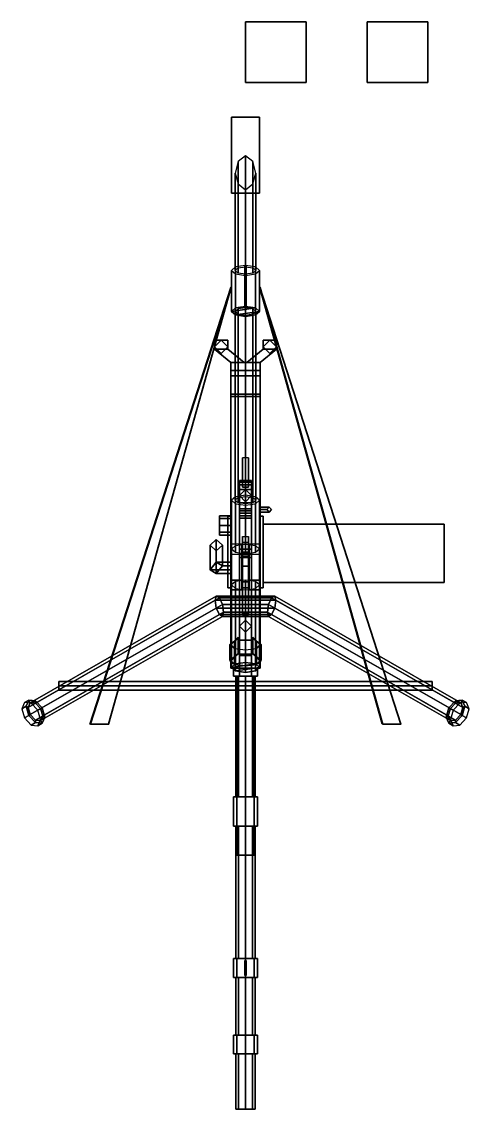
# Model space of a CAD drawing. Header units: millimetres. Extents: x -3.7 to 3.7, y -8.9 to 9.
import ezdxf

# ---------------------------------------------------------------- set-up
doc = ezdxf.new("R2010")
doc.units = ezdxf.units.MM
doc.layers.add('ammo', color=1, linetype='Continuous')
doc.layers.add('tripod', color=3, linetype='Continuous')

msp = doc.modelspace()

# ---------------------------------------------------------------- linework, layer by layer
for points in [[(1, 9.02, 1), (1, 9.02), (0, 9.02), (0, 9.02, 1)], [(1, 9.02), (1, 8.02), (0, 8.02), (0, 9.02)], [(0, 9.02), (0, 8.02), (0, 8.02, 1), (0, 9.02, 1)], [(0, 9.02, 1), (0, 8.02, 1), (1, 8.02, 1), (1, 9.02, 1)], [(1, 8.02, 1), (1, 8.02), (1, 9.02), (1, 9.02, 1)], [(3, 9.02), (3, 8.02), (2, 8.02), (2, 9.02)], [(2, 9.02), (2, 8.02), (3, 8.02), (3, 9.02)], [(0, 8.02, 1), (0, 8.02), (1, 8.02), (1, 8.02, 1)], [(-0.51, 3.78, 5.07), (-0.51, 3.63, 5.07), (-0.51, 3.63, 5.14), (-0.51, 3.78, 5.14)], [(-0.29, 3.78, 5.07), (-0.29, 3.63, 5.07), (-0.51, 3.63, 5.07), (-0.51, 3.78, 5.07)], [(-0.51, 3.78, 5.14), (-0.51, 3.63, 5.14), (-0.29, 3.63, 5.14), (-0.29, 3.78, 5.14)], [(-0.29, 3.78, 5.14), (-0.29, 3.78, 5.07), (-0.51, 3.78, 5.07), (-0.51, 3.78, 5.14)], [(-0.51, 3.78, 4.17), (-0.51, 3.63, 4.17), (-0.29, 3.63, 4.17), (-0.29, 3.78, 4.17)], [(-0.29, 3.78, 4.17), (-0.29, 3.78, 4.1), (-0.51, 3.78, 4.1), (-0.51, 3.78, 4.17)], [(-0.51, 3.78, 4.1), (-0.51, 3.63, 4.1), (-0.51, 3.63, 4.17), (-0.51, 3.78, 4.17)], [(-0.29, 3.78, 4.1), (-0.29, 3.63, 4.1), (-0.51, 3.63, 4.1), (-0.51, 3.78, 4.1)], [(-0.4, 3.78, 4.17), (-0.51, 3.67, 4.17), (-0.51, 3.67, 5.07), (-0.4, 3.78, 5.07)], [(-0.29, 3.67, 4.17), (-0.4, 3.78, 4.17), (-0.4, 3.78, 5.07), (-0.29, 3.67, 5.07)], [(-0.29, 3.63, 5.14), (-0.29, 3.63, 5.07), (-0.29, 3.78, 5.07), (-0.29, 3.78, 5.14)], [(-0.29, 3.63, 4.17), (-0.29, 3.63, 4.1), (-0.29, 3.78, 4.1), (-0.29, 3.78, 4.17)], [(0.29, 3.67, 5.07), (0.4, 3.78, 5.07), (0.4, 3.78, 4.17), (0.29, 3.67, 4.17)], [(0.29, 3.63, 5.07), (0.29, 3.63, 5.14), (0.29, 3.78, 5.14), (0.29, 3.78, 5.07)], [(0.29, 3.78, 5.07), (0.29, 3.78, 5.14), (0.51, 3.78, 5.14), (0.51, 3.78, 5.07)], [(0.29, 3.78, 5.14), (0.29, 3.63, 5.14), (0.51, 3.63, 5.14), (0.51, 3.78, 5.14)], [(0.51, 3.78, 5.07), (0.51, 3.63, 5.07), (0.29, 3.63, 5.07), (0.29, 3.78, 5.07)], [(0.51, 3.78, 4.1), (0.51, 3.63, 4.1), (0.29, 3.63, 4.1), (0.29, 3.78, 4.1)], [(0.29, 3.78, 4.1), (0.29, 3.78, 4.17), (0.51, 3.78, 4.17), (0.51, 3.78, 4.1)], [(0.29, 3.63, 4.1), (0.29, 3.63, 4.17), (0.29, 3.78, 4.17), (0.29, 3.78, 4.1)], [(0.29, 3.78, 4.17), (0.29, 3.63, 4.17), (0.51, 3.63, 4.17), (0.51, 3.78, 4.17)], [(0.4, 3.78, 5.07), (0.51, 3.67, 5.07), (0.51, 3.67, 4.17), (0.4, 3.78, 4.17)], [(0.51, 3.78, 5.14), (0.51, 3.63, 5.14), (0.51, 3.63, 5.07), (0.51, 3.78, 5.07)], [(0.51, 3.78, 4.17), (0.51, 3.63, 4.17), (0.51, 3.63, 4.1), (0.51, 3.78, 4.1)], [(-0.51, 3.67, 4.17), (-0.4, 3.56, 4.17), (-0.4, 3.56, 5.07), (-0.51, 3.67, 5.07)], [(-0.51, 3.63, 5.07), (-0.24, 3.41, 5.07), (-0.24, 3.41, 5.14), (-0.51, 3.63, 5.14)], [(-0.29, 3.63, 5.07), (-0.02, 3.41, 5.07), (-0.24, 3.41, 5.07), (-0.51, 3.63, 5.07)], [(-0.51, 3.63, 5.14), (-0.24, 3.41, 5.14), (-0.02, 3.41, 5.14), (-0.29, 3.63, 5.14)], [(-0.51, 3.63, 4.17), (-0.24, 3.41, 4.17), (-0.02, 3.41, 4.17), (-0.29, 3.63, 4.17)], [(-0.51, 3.63, 4.1), (-0.24, 3.41, 4.1), (-0.24, 3.41, 4.17), (-0.51, 3.63, 4.17)], [(-0.29, 3.63, 4.1), (-0.02, 3.41, 4.1), (-0.24, 3.41, 4.1), (-0.51, 3.63, 4.1)], [(-0.4, 3.56, 4.17), (-0.29, 3.67, 4.17), (-0.29, 3.67, 5.07), (-0.4, 3.56, 5.07)], [(-0.02, 3.41, 5.14), (-0.02, 3.41, 5.07), (-0.29, 3.63, 5.07), (-0.29, 3.63, 5.14)], [(-0.02, 3.41, 4.17), (-0.02, 3.41, 4.1), (-0.29, 3.63, 4.1), (-0.29, 3.63, 4.17)], [(0.02, 3.41, 5.07), (0.02, 3.41, 5.14), (0.29, 3.63, 5.14), (0.29, 3.63, 5.07)], [(0.29, 3.63, 5.14), (0.02, 3.41, 5.14), (0.24, 3.41, 5.14), (0.51, 3.63, 5.14)], [(0.51, 3.63, 5.07), (0.24, 3.41, 5.07), (0.02, 3.41, 5.07), (0.29, 3.63, 5.07)], [(0.51, 3.63, 4.1), (0.24, 3.41, 4.1), (0.02, 3.41, 4.1), (0.29, 3.63, 4.1)], [(0.02, 3.41, 4.1), (0.02, 3.41, 4.17), (0.29, 3.63, 4.17), (0.29, 3.63, 4.1)], [(0.29, 3.63, 4.17), (0.02, 3.41, 4.17), (0.24, 3.41, 4.17), (0.51, 3.63, 4.17)], [(0.51, 3.63, 5.14), (0.24, 3.41, 5.14), (0.24, 3.41, 5.07), (0.51, 3.63, 5.07)], [(0.51, 3.63, 4.17), (0.24, 3.41, 4.17), (0.24, 3.41, 4.1), (0.51, 3.63, 4.1)], [(0.4, 3.56, 5.07), (0.29, 3.67, 5.07), (0.29, 3.67, 4.17), (0.4, 3.56, 4.17)], [(0.51, 3.67, 5.07), (0.4, 3.56, 5.07), (0.4, 3.56, 4.17), (0.51, 3.67, 4.17)], [(-0.24, 2.85, 4.2), (-0.24, 3.19, 5.09), (-0.24, 3.28, 5.14), (-0.24, 3.41, 5.14)], [(-0.24, 3.41, 5.14), (-0.24, 3.28, 5.14), (0.24, 3.28, 5.14), (0.24, 3.41, 5.14)], [(-0.24, 2.85, 4.2), (-0.24, 3.41, 5.14), (-0.24, 3.41, 4.1), (-0.24, 2.89, 4.1)], [(-0.24, 3.41, 4.1), (-0.24, 3.41, 5.14), (0.24, 3.41, 5.14), (0.24, 3.41, 4.1)], [(-0.24, 2.89, 4.1), (-0.24, 3.41, 4.1), (0.24, 3.41, 4.1), (0.24, 2.89, 4.1)], [(0.24, 3.28, 5.14), (0.24, 3.19, 5.09), (0.24, 2.85, 4.2), (0.24, 3.41, 5.14)], [(0.24, 3.41, 4.1), (0.24, 3.41, 5.14), (0.24, 2.85, 4.2), (0.24, 2.89, 4.1)], [(-0.24, 3.28, 5.14), (-0.24, 3.19, 5.09), (0.24, 3.19, 5.09), (0.24, 3.28, 5.14)], [(-0.24, 2.85, 4.2), (-0.24, -1.62, 4.2), (-0.24, -1.62, 5.09), (-0.24, 3.19, 5.09)], [(-0.24, 3.19, 5.09), (-0.24, -1.62, 5.09), (0.24, -1.62, 5.09), (0.24, 3.19, 5.09)], [(0.24, -1.62, 5.09), (0.24, -1.62, 4.2), (0.24, 2.85, 4.2), (0.24, 3.19, 5.09)], [(0.24, 2.89, 4.1), (0.24, 2.85, 4.2), (-0.24, 2.85, 4.2), (-0.24, 2.89, 4.1)], [(0.24, 2.85, 4.2), (0.24, -1.62, 4.2), (-0.24, -1.62, 4.2), (-0.24, 2.85, 4.2)], [(0.05, 1.47, 5.29), (0.05, 1.84, 5.09), (-0.05, 1.84, 5.09), (-0.05, 1.47, 5.29)], [(-0.05, 1.84, 5.09), (-0.05, 1.36, 5.09), (-0.05, 1.36, 5.29), (-0.05, 1.47, 5.29)], [(0.05, 1.36, 5.29), (0.05, 1.36, 5.09), (0.05, 1.84, 5.09), (0.05, 1.47, 5.29)], [(-0.1, 1.4, 3.35), (-0.1, 0.97, 3.35), (-0.1, 0.93, 3.4), (-0.1, 1.44, 3.4)], [(0.1, 1.44, 3.4), (0.1, 1.4, 3.35), (-0.1, 1.4, 3.35), (-0.1, 1.44, 3.4)], [(-0.1, 1.44, 3.4), (-0.1, 0.93, 3.4), (-0.1, 0.93, 3.5), (-0.1, 1.44, 3.5)], [(0.1, 1.44, 3.5), (0.1, 1.44, 3.4), (-0.1, 1.44, 3.4), (-0.1, 1.44, 3.5)], [(-0.1, 1.44, 3.5), (-0.1, 0.93, 3.5), (-0.1, 1, 3.56), (-0.1, 1.4, 3.56)], [(0.1, 1.4, 3.56), (0.1, 1.44, 3.5), (-0.1, 1.44, 3.5), (-0.1, 1.4, 3.56)], [(-0.05, 1.47, 5.29), (-0.05, 1.36, 5.29), (0.05, 1.36, 5.29), (0.05, 1.47, 5.29)], [(0.1, 0.93, 3.4), (0.1, 0.97, 3.35), (0.1, 1.4, 3.35), (0.1, 1.44, 3.4)], [(0.1, 0.93, 3.5), (0.1, 0.93, 3.4), (0.1, 1.44, 3.4), (0.1, 1.44, 3.5)], [(0.1, 1, 3.56), (0.1, 0.93, 3.5), (0.1, 1.44, 3.5), (0.1, 1.4, 3.56)], [(0.1, 1.4, 3.77), (0.1, 1.4, 3.56), (-0.1, 1.4, 3.56), (-0.1, 1.4, 3.77)], [(-0.1, 1.4, 3.56), (-0.1, -1.16, 3.56), (-0.1, 1.1, 3.77), (-0.1, 1.4, 3.77)], [(-0.1, 1.4, 3.77), (-0.1, 1.1, 3.77), (0.1, 1.1, 3.77), (0.1, 1.4, 3.77)], [(0.1, 1.4, 3.35), (0.1, 0.97, 3.35), (-0.1, 0.97, 3.35), (-0.1, 1.4, 3.35)], [(0.1, 1.32, 3.99), (0.1, -1.39, 3.99), (-0.1, -1.39, 3.99), (-0.1, 1.32, 3.99)], [(0.1, 1.32, 4.2), (0.1, 1.32, 3.99), (-0.1, 1.32, 3.99), (-0.1, 1.32, 4.2)], [(-0.1, 1.32, 3.99), (-0.1, -1.39, 3.99), (-0.1, -1.75, 4.2), (-0.1, 1.32, 4.2)], [(0, 1.32, 3.77), (-0.1, 1.22, 3.77), (-0.1, 1.22, 3.99), (0, 1.32, 3.99)], [(-0.05, 1.36, 5.29), (-0.05, 1.36, 5.09), (0.05, 1.36, 5.09), (0.05, 1.36, 5.29)], [(0.1, 1.22, 3.77), (0, 1.32, 3.77), (0, 1.32, 3.99), (0.1, 1.22, 3.99)], [(0.1, 1.1, 3.77), (0.1, -1.16, 3.56), (0.1, 1.4, 3.56), (0.1, 1.4, 3.77)], [(0.1, -1.75, 4.2), (0.1, -1.39, 3.99), (0.1, 1.32, 3.99), (0.1, 1.32, 4.2)], [(-0.1, 1.22, 3.77), (0, 1.12, 3.77), (0, 1.12, 3.99), (-0.1, 1.22, 3.99)], [(-0.1, 1.1, 3.77), (-0.1, 0.25, 3.8), (-0.1, 0.34, 3.87), (-0.1, 0.93, 3.87)], [(0.1, 0.93, 3.87), (0.1, 1.1, 3.77), (-0.1, 1.1, 3.77), (-0.1, 0.93, 3.87)], [(-0.1, -1.16, 3.56), (-0.1, -1.16, 3.8), (-0.1, 0.25, 3.8), (-0.1, 1.1, 3.77)], [(0, 1.12, 3.77), (0.1, 1.22, 3.77), (0.1, 1.22, 3.99), (0, 1.12, 3.99)], [(0.1, 0.34, 3.87), (0.1, 0.25, 3.8), (0.1, 1.1, 3.77), (0.1, 0.93, 3.87)], [(0.1, 0.25, 3.8), (0.1, -1.16, 3.8), (0.1, -1.16, 3.56), (0.1, 1.1, 3.77)], [(0.1, 1, 3.56), (0.1, -1.16, 3.56), (-0.1, -1.16, 3.56), (-0.1, 1, 3.56)], [(-0.1, 1, 3.56), (-0.1, 0.93, 3.5), (0.1, 0.93, 3.5), (0.1, 1, 3.56)], [(-0.1, 0.93, 3.4), (-0.1, 0.97, 3.35), (0.1, 0.97, 3.35), (0.1, 0.93, 3.4)], [(-0.1, 0.93, 3.87), (-0.1, 0.34, 3.87), (0.1, 0.34, 3.87), (0.1, 0.93, 3.87)], [(-0.1, 0.93, 3.5), (-0.1, 0.93, 3.4), (0.1, 0.93, 3.4), (0.1, 0.93, 3.5)], [(0.35, 0.99, 4.49), (0.39, 1.03, 4.45), (0.24, 1.03, 4.45), (0.24, 0.99, 4.49)], [(0.39, 1.03, 4.45), (0.35, 0.99, 4.41), (0.24, 0.99, 4.41), (0.24, 1.03, 4.45)], [(0.35, 0.99, 4.41), (0.39, 0.95, 4.45), (0.24, 0.95, 4.45), (0.24, 0.99, 4.41)], [(0.39, 0.95, 4.45), (0.35, 0.99, 4.49), (0.24, 0.99, 4.49), (0.24, 0.95, 4.45)], [(0.39, 1.03, 4.22), (0.35, 0.99, 4.22), (0.35, 0.99, 4.67), (0.39, 1.03, 4.67)], [(0.39, 1.03, 4.67), (0.35, 0.99, 4.67), (0.39, 0.95, 4.67), (0.43, 0.99, 4.67)], [(0.43, 0.99, 4.22), (0.39, 0.95, 4.22), (0.35, 0.99, 4.22), (0.39, 1.03, 4.22)], [(0.35, 0.99, 4.22), (0.39, 0.95, 4.22), (0.39, 0.95, 4.67), (0.35, 0.99, 4.67)], [(0.43, 0.99, 4.22), (0.39, 1.03, 4.22), (0.39, 1.03, 4.67), (0.43, 0.99, 4.67)], [(0.39, 0.95, 4.22), (0.43, 0.99, 4.22), (0.43, 0.99, 4.67), (0.39, 0.95, 4.67)], [(-0.23, 0.843, 3.773), (-0.23, 0.89, 3.66), (-0.43, 0.89, 3.66), (-0.43, 0.843, 3.773)], [(-0.23, 0.89, 3.66), (-0.23, 0.843, 3.547), (-0.43, 0.843, 3.547), (-0.43, 0.89, 3.66)], [(-0.43, 0.73, 3.82), (-0.43, 0.843, 3.773), (-0.43, 0.89, 3.66), (-0.43, 0.617, 3.773)], [(-0.43, 0.617, 3.773), (-0.43, 0.89, 3.66), (-0.43, 0.843, 3.547), (-0.43, 0.57, 3.66)], [(-0.23, 0.73, 3.82), (-0.23, 0.843, 3.773), (-0.43, 0.843, 3.773), (-0.43, 0.73, 3.82)], [(-0.23, 0.843, 3.547), (-0.23, 0.73, 3.5), (-0.43, 0.73, 3.5), (-0.43, 0.843, 3.547)], [(-0.43, 0.57, 3.66), (-0.43, 0.843, 3.547), (-0.43, 0.73, 3.5), (-0.43, 0.617, 3.547)], [(-0.23, 0.617, 3.773), (-0.23, 0.73, 3.82), (-0.43, 0.73, 3.82), (-0.43, 0.617, 3.773)], [(-0.23, 0.73, 3.5), (-0.23, 0.617, 3.547), (-0.43, 0.617, 3.547), (-0.43, 0.73, 3.5)], [(-0.24, -0.3, 4.86), (-0.24, 0.88, 4.86), (-0.29, 0.88, 4.86), (-0.29, -0.3, 4.86)], [(-0.24, 0.88, 4.86), (-0.24, 0.88, 4.53), (-0.29, 0.88, 4.53), (-0.29, 0.88, 4.86)], [(-0.29, 0.88, 4.86), (-0.29, 0.88, 4.53), (-0.29, -0.3, 4.53), (-0.29, -0.3, 4.86)], [(-0.29, -0.3, 4.53), (-0.29, 0.88, 4.53), (-0.24, 0.88, 4.53), (-0.24, -0.3, 4.53)], [(0.29, 0.88, 4.86), (0.29, 0.88, 4.53), (0.24, 0.88, 4.53), (0.24, 0.88, 4.86)], [(0.29, 0.88, 4.53), (0.29, -0.3, 4.53), (0.24, -0.3, 4.53), (0.24, 0.88, 4.53)], [(0.24, 0.88, 4.86), (0.24, -0.3, 4.86), (0.29, -0.3, 4.86), (0.29, 0.88, 4.86)], [(0.29, -0.3, 4.86), (0.29, -0.3, 4.53), (0.29, 0.88, 4.53), (0.29, 0.88, 4.86)], [(-0.23, 0.57, 3.66), (-0.23, 0.617, 3.773), (-0.43, 0.617, 3.773), (-0.43, 0.57, 3.66)], [(-0.23, 0.617, 3.547), (-0.23, 0.57, 3.66), (-0.43, 0.57, 3.66), (-0.43, 0.617, 3.547)], [(-0.1, 0.34, 3.87), (-0.1, 0.25, 3.8), (0.1, 0.25, 3.8), (0.1, 0.34, 3.87)], [(-0.1, 0.25, 3.8), (-0.1, -1.16, 3.8), (0.1, -1.16, 3.8), (0.1, 0.25, 3.8)], [(-0.29, -0.3, 4.86), (-0.29, -0.3, 4.53), (-0.24, -0.3, 4.53), (-0.24, -0.3, 4.86)], [(0.24, -0.3, 4.86), (0.24, -0.3, 4.53), (0.29, -0.3, 4.53), (0.29, -0.3, 4.86)], [(0, -0.83, 3.8), (-0.1, -0.93, 3.8), (-0.1, -0.93, 3.99), (0, -0.83, 3.99)], [(0.1, -0.93, 3.8), (0, -0.83, 3.8), (0, -0.83, 3.99), (0.1, -0.93, 3.99)], [(-0.1, -0.93, 3.8), (0, -1.03, 3.8), (0, -1.03, 3.99), (-0.1, -0.93, 3.99)], [(0, -1.03, 3.8), (0.1, -0.93, 3.8), (0.1, -0.93, 3.99), (0, -1.03, 3.99)], [(0.1, -1.16, 3.56), (0.1, -1.16, 3.8), (-0.1, -1.16, 3.8), (-0.1, -1.16, 3.56)], [(-0.1, -1.75, 4.2), (-0.1, -1.39, 3.99), (0.1, -1.39, 3.99), (0.1, -1.75, 4.2)], [(-0.24, -1.62, 5.09), (-0.24, -1.62, 4.2), (0.24, -1.62, 4.2), (0.24, -1.62, 5.09)], [(-0.2, -1.62, 4.2), (-0.2, -1.75, 4.2), (-0.2, -1.75, 5.03), (-0.2, -1.62, 5.03)], [(-0.2, -1.62, 5.03), (-0.2, -1.75, 5.03), (0.2, -1.75, 5.03), (0.2, -1.62, 5.03)], [(-0.2, -1.75, 5.03), (-0.2, -1.75, 4.2), (0.2, -1.75, 4.2), (0.2, -1.75, 5.03)], [(-0.113, -1.75, 4.793), (-0.16, -1.75, 4.68), (-0.16, -3.74, 4.68), (-0.113, -3.74, 4.793)], [(-0.16, -1.75, 4.68), (-0.113, -1.75, 4.567), (-0.113, -3.74, 4.567), (-0.16, -3.74, 4.68)], [(0, -1.75, 4.48), (-0.14, -1.75, 4.34), (-0.14, -3.74, 4.34), (0, -3.74, 4.48)], [(-0.14, -1.75, 4.34), (0, -1.75, 4.2), (0, -3.74, 4.2), (-0.14, -3.74, 4.34)], [(0, -1.75, 4.84), (-0.113, -1.75, 4.793), (-0.113, -3.74, 4.793), (0, -3.74, 4.84)], [(-0.113, -1.75, 4.567), (0, -1.75, 4.52), (0, -3.74, 4.52), (-0.113, -3.74, 4.567)], [(0.113, -1.75, 4.793), (0, -1.75, 4.84), (0, -3.74, 4.84), (0.113, -3.74, 4.793)], [(0, -1.75, 4.52), (0.113, -1.75, 4.567), (0.113, -3.74, 4.567), (0, -3.74, 4.52)], [(0.14, -1.75, 4.34), (0, -1.75, 4.48), (0, -3.74, 4.48), (0.14, -3.74, 4.34)], [(0, -1.75, 4.2), (0.14, -1.75, 4.34), (0.14, -3.74, 4.34), (0, -3.74, 4.2)], [(0.16, -1.75, 4.68), (0.113, -1.75, 4.793), (0.113, -3.74, 4.793), (0.16, -3.74, 4.68)], [(0.113, -1.75, 4.567), (0.16, -1.75, 4.68), (0.16, -3.74, 4.68), (0.113, -3.74, 4.567)], [(0.2, -1.75, 5.03), (0.2, -1.75, 4.2), (0.2, -1.62, 4.2), (0.2, -1.62, 5.03)], [(-0.141, -3.74, 4.821), (-0.2, -3.74, 4.68), (-0.2, -4.22, 4.68), (-0.141, -4.22, 4.821)], [(-0.2, -3.74, 4.36), (-0.141, -3.74, 4.219), (-0.141, -4.22, 4.219), (-0.2, -4.22, 4.36)], [(-0.2, -3.74, 4.68), (-0.2, -3.74, 4.36), (-0.2, -4.22, 4.36), (-0.2, -4.22, 4.68)], [(-0.2, -3.74, 4.68), (-0.16, -3.74, 4.68), (-0.113, -3.74, 4.567), (-0.2, -3.74, 4.36)], [(0, -3.74, 4.48), (-0.2, -3.74, 4.36), (-0.113, -3.74, 4.567), (0, -3.74, 4.52)], [(0, -3.74, 4.2), (-0.141, -3.74, 4.219), (-0.2, -3.74, 4.36), (-0.14, -3.74, 4.34)], [(-0.14, -3.74, 4.34), (-0.14, -3.74, 4.34), (-0.2, -3.74, 4.36), (0, -3.74, 4.48)], [(-0.141, -3.74, 4.821), (-0.113, -3.74, 4.793), (-0.16, -3.74, 4.68), (-0.2, -3.74, 4.68)], [(0, -3.74, 4.88), (-0.141, -3.74, 4.821), (-0.141, -4.22, 4.821), (0, -4.22, 4.88)], [(-0.141, -3.74, 4.219), (0, -3.74, 4.16), (0, -4.22, 4.16), (-0.141, -4.22, 4.219)], [(0, -3.74, 4.16), (-0.141, -3.74, 4.219), (-0.141, -3.74, 4.219), (0, -3.74, 4.2)], [(0, -3.74, 4.88), (0, -3.74, 4.84), (-0.113, -3.74, 4.793), (-0.141, -3.74, 4.821)], [(0.141, -3.74, 4.821), (0, -3.74, 4.88), (0, -4.22, 4.88), (0.141, -4.22, 4.821)], [(0, -3.74, 4.16), (0.141, -3.74, 4.219), (0.141, -4.22, 4.219), (0, -4.22, 4.16)], [(0.2, -3.74, 4.36), (0, -3.74, 4.48), (0, -3.74, 4.52), (0.113, -3.74, 4.567)], [(0.2, -3.74, 4.36), (0.141, -3.74, 4.219), (0, -3.74, 4.2), (0.14, -3.74, 4.34)], [(0, -3.74, 4.16), (0, -3.74, 4.2), (0, -3.74, 4.2), (0.141, -3.74, 4.219)], [(0.14, -3.74, 4.34), (0.14, -3.74, 4.34), (0, -3.74, 4.48), (0.2, -3.74, 4.36)], [(0.141, -3.74, 4.821), (0.113, -3.74, 4.793), (0, -3.74, 4.84), (0, -3.74, 4.88)], [(0.2, -3.74, 4.36), (0.113, -3.74, 4.567), (0.16, -3.74, 4.68), (0.2, -3.74, 4.68)], [(0.2, -3.74, 4.68), (0.16, -3.74, 4.68), (0.113, -3.74, 4.793), (0.141, -3.74, 4.821)], [(0.2, -3.74, 4.68), (0.141, -3.74, 4.821), (0.141, -4.22, 4.821), (0.2, -4.22, 4.68)], [(0.141, -3.74, 4.219), (0.2, -3.74, 4.36), (0.2, -4.22, 4.36), (0.141, -4.22, 4.219)], [(0.2, -3.74, 4.36), (0.2, -3.74, 4.68), (0.2, -4.22, 4.68), (0.2, -4.22, 4.36)], [(-0.2, -4.22, 4.68), (-0.16, -4.22, 4.68), (-0.113, -4.22, 4.793), (-0.141, -4.22, 4.821)], [(-0.2, -4.22, 4.36), (-0.113, -4.22, 4.567), (-0.16, -4.22, 4.68), (-0.2, -4.22, 4.68)], [(-0.2, -4.22, 4.36), (0, -4.22, 4.48), (0, -4.22, 4.52), (-0.113, -4.22, 4.567)], [(-0.14, -4.22, 4.34), (-0.14, -4.22, 4.34), (0, -4.22, 4.48), (-0.2, -4.22, 4.36)], [(-0.2, -4.22, 4.36), (-0.141, -4.22, 4.219), (0, -4.22, 4.2), (-0.14, -4.22, 4.34)], [(-0.113, -4.22, 4.793), (-0.16, -4.22, 4.68), (-0.16, -6.4, 4.68), (-0.113, -6.4, 4.793)], [(-0.16, -4.22, 4.68), (-0.113, -4.22, 4.567), (-0.113, -6.4, 4.567), (-0.16, -6.4, 4.68)], [(-0.141, -4.22, 4.821), (-0.113, -4.22, 4.793), (0, -4.22, 4.84), (0, -4.22, 4.88)], [(0, -4.22, 4.16), (0, -4.22, 4.2), (0, -4.22, 4.2), (-0.141, -4.22, 4.219)], [(0, -4.22, 4.48), (-0.14, -4.22, 4.34), (-0.14, -4.7, 4.34), (0, -4.7, 4.48)], [(-0.14, -4.22, 4.34), (0, -4.22, 4.2), (0, -4.7, 4.2), (-0.14, -4.7, 4.34)], [(0, -4.22, 4.84), (-0.113, -4.22, 4.793), (-0.113, -6.4, 4.793), (0, -6.4, 4.84)], [(-0.113, -4.22, 4.567), (0, -4.22, 4.52), (0, -6.4, 4.52), (-0.113, -6.4, 4.567)], [(0.113, -4.22, 4.793), (0, -4.22, 4.84), (0, -6.4, 4.84), (0.113, -6.4, 4.793)], [(0, -4.22, 4.52), (0.113, -4.22, 4.567), (0.113, -6.4, 4.567), (0, -6.4, 4.52)], [(0.14, -4.22, 4.34), (0, -4.22, 4.48), (0, -4.7, 4.48), (0.14, -4.7, 4.34)], [(0, -4.22, 4.2), (0.14, -4.22, 4.34), (0.14, -4.7, 4.34), (0, -4.7, 4.2)], [(0, -4.22, 4.88), (0, -4.22, 4.84), (0.113, -4.22, 4.793), (0.141, -4.22, 4.821)], [(0, -4.22, 4.48), (0.2, -4.22, 4.36), (0.113, -4.22, 4.567), (0, -4.22, 4.52)], [(0.14, -4.22, 4.34), (0.14, -4.22, 4.34), (0.2, -4.22, 4.36), (0, -4.22, 4.48)], [(0, -4.22, 4.2), (0.141, -4.22, 4.219), (0.2, -4.22, 4.36), (0.14, -4.22, 4.34)], [(0, -4.22, 4.16), (0.141, -4.22, 4.219), (0.141, -4.22, 4.219), (0, -4.22, 4.2)], [(0.16, -4.22, 4.68), (0.113, -4.22, 4.793), (0.113, -6.4, 4.793), (0.16, -6.4, 4.68)], [(0.113, -4.22, 4.567), (0.16, -4.22, 4.68), (0.16, -6.4, 4.68), (0.113, -6.4, 4.567)], [(0.141, -4.22, 4.821), (0.113, -4.22, 4.793), (0.16, -4.22, 4.68), (0.2, -4.22, 4.68)], [(0.2, -4.22, 4.68), (0.16, -4.22, 4.68), (0.113, -4.22, 4.567), (0.2, -4.22, 4.36)], [(0, -4.7, 4.48), (-0.14, -4.7, 4.34), (0, -4.7, 4.2), (0.14, -4.7, 4.34)], [(-0.141, -6.4, 4.821), (-0.2, -6.4, 4.68), (-0.2, -6.71, 4.68), (-0.141, -6.71, 4.821)], [(-0.2, -6.4, 4.68), (-0.141, -6.4, 4.539), (-0.141, -6.71, 4.539), (-0.2, -6.71, 4.68)], [(-0.141, -6.4, 4.821), (-0.113, -6.4, 4.793), (-0.16, -6.4, 4.68), (-0.2, -6.4, 4.68)], [(-0.141, -6.4, 4.821), (-0.2, -6.4, 4.68), (-0.2, -6.71, 4.68), (-0.141, -6.71, 4.821)], [(-0.2, -6.4, 4.68), (-0.16, -6.4, 4.68), (-0.113, -6.4, 4.567), (-0.141, -6.4, 4.539)], [(-0.2, -6.4, 4.68), (-0.141, -6.4, 4.539), (-0.141, -6.71, 4.539), (-0.2, -6.71, 4.68)], [(0, -6.4, 4.88), (-0.141, -6.4, 4.821), (-0.141, -6.71, 4.821), (0, -6.71, 4.88)], [(-0.141, -6.4, 4.539), (0, -6.4, 4.48), (0, -6.71, 4.48), (-0.141, -6.71, 4.539)], [(-0.141, -6.4, 4.539), (-0.113, -6.4, 4.567), (0, -6.4, 4.52), (0, -6.4, 4.48)], [(-0.141, -6.4, 4.539), (0, -6.4, 4.48), (0, -6.71, 4.48), (-0.141, -6.71, 4.539)], [(0, -6.4, 4.88), (0, -6.4, 4.84), (-0.113, -6.4, 4.793), (-0.141, -6.4, 4.821)], [(0, -6.4, 4.88), (-0.141, -6.4, 4.821), (-0.141, -6.71, 4.821), (0, -6.71, 4.88)], [(-0.01, -6.49, 5.22), (-0.01, -6.63, 5.22), (-0.01, -6.68, 4.88), (-0.01, -6.43, 4.88)], [(0.141, -6.4, 4.821), (0, -6.4, 4.88), (0, -6.71, 4.88), (0.141, -6.71, 4.821)], [(0, -6.4, 4.48), (0.141, -6.4, 4.539), (0.141, -6.71, 4.539), (0, -6.71, 4.48)], [(0, -6.4, 4.48), (0, -6.4, 4.52), (0.113, -6.4, 4.567), (0.141, -6.4, 4.539)], [(0, -6.4, 4.48), (0.141, -6.4, 4.539), (0.141, -6.71, 4.539), (0, -6.71, 4.48)], [(0.141, -6.4, 4.821), (0.113, -6.4, 4.793), (0, -6.4, 4.84), (0, -6.4, 4.88)], [(0.141, -6.4, 4.821), (0, -6.4, 4.88), (0, -6.71, 4.88), (0.141, -6.71, 4.821)], [(0.01, -6.43, 4.88), (0.01, -6.68, 4.88), (0.01, -6.63, 5.22), (0.01, -6.49, 5.22)], [(0.2, -6.4, 4.68), (0.16, -6.4, 4.68), (0.113, -6.4, 4.793), (0.141, -6.4, 4.821)], [(0.141, -6.4, 4.539), (0.113, -6.4, 4.567), (0.16, -6.4, 4.68), (0.2, -6.4, 4.68)], [(0.2, -6.4, 4.68), (0.141, -6.4, 4.821), (0.141, -6.71, 4.821), (0.2, -6.71, 4.68)], [(0.141, -6.4, 4.539), (0.2, -6.4, 4.68), (0.2, -6.71, 4.68), (0.141, -6.71, 4.539)], [(0.2, -6.4, 4.68), (0.141, -6.4, 4.821), (0.141, -6.71, 4.821), (0.2, -6.71, 4.68)], [(0.141, -6.4, 4.539), (0.2, -6.4, 4.68), (0.2, -6.71, 4.68), (0.141, -6.71, 4.539)], [(-0.2, -6.71, 4.68), (-0.16, -6.71, 4.68), (-0.113, -6.71, 4.793), (-0.141, -6.71, 4.821)], [(-0.141, -6.71, 4.539), (-0.113, -6.71, 4.567), (-0.16, -6.71, 4.68), (-0.2, -6.71, 4.68)], [(-0.113, -6.71, 4.793), (-0.16, -6.71, 4.68), (-0.16, -7.66, 4.68), (-0.113, -7.66, 4.793)], [(-0.16, -6.71, 4.68), (-0.113, -6.71, 4.567), (-0.113, -7.66, 4.567), (-0.16, -7.66, 4.68)], [(0, -6.71, 4.48), (0, -6.71, 4.52), (-0.113, -6.71, 4.567), (-0.141, -6.71, 4.539)], [(-0.141, -6.71, 4.821), (-0.113, -6.71, 4.793), (0, -6.71, 4.84), (0, -6.71, 4.88)], [(0, -6.71, 4.84), (-0.113, -6.71, 4.793), (-0.113, -7.66, 4.793), (0, -7.66, 4.84)], [(-0.113, -6.71, 4.567), (0, -6.71, 4.52), (0, -7.66, 4.52), (-0.113, -7.66, 4.567)], [(0.113, -6.71, 4.793), (0, -6.71, 4.84), (0, -7.66, 4.84), (0.113, -7.66, 4.793)], [(0, -6.71, 4.52), (0.113, -6.71, 4.567), (0.113, -7.66, 4.567), (0, -7.66, 4.52)], [(0.141, -6.71, 4.539), (0.113, -6.71, 4.567), (0, -6.71, 4.52), (0, -6.71, 4.48)], [(0, -6.71, 4.88), (0, -6.71, 4.84), (0.113, -6.71, 4.793), (0.141, -6.71, 4.821)], [(0.16, -6.71, 4.68), (0.113, -6.71, 4.793), (0.113, -7.66, 4.793), (0.16, -7.66, 4.68)], [(0.113, -6.71, 4.567), (0.16, -6.71, 4.68), (0.16, -7.66, 4.68), (0.113, -7.66, 4.567)], [(0.141, -6.71, 4.821), (0.113, -6.71, 4.793), (0.16, -6.71, 4.68), (0.2, -6.71, 4.68)], [(0.2, -6.71, 4.68), (0.16, -6.71, 4.68), (0.113, -6.71, 4.567), (0.141, -6.71, 4.539)], [(-0.141, -7.66, 4.821), (-0.2, -7.66, 4.68), (-0.2, -7.97, 4.68), (-0.141, -7.97, 4.821)], [(-0.2, -7.66, 4.68), (-0.141, -7.66, 4.539), (-0.141, -7.97, 4.539), (-0.2, -7.97, 4.68)], [(-0.2, -7.66, 4.68), (-0.16, -7.66, 4.68), (-0.113, -7.66, 4.567), (-0.141, -7.66, 4.539)], [(-0.141, -7.66, 4.821), (-0.113, -7.66, 4.793), (-0.16, -7.66, 4.68), (-0.2, -7.66, 4.68)], [(0, -7.66, 4.88), (-0.141, -7.66, 4.821), (-0.141, -7.97, 4.821), (0, -7.97, 4.88)], [(-0.141, -7.66, 4.539), (0, -7.66, 4.48), (0, -7.97, 4.48), (-0.141, -7.97, 4.539)], [(0, -7.66, 4.88), (0, -7.66, 4.84), (-0.113, -7.66, 4.793), (-0.141, -7.66, 4.821)], [(-0.141, -7.66, 4.539), (-0.113, -7.66, 4.567), (0, -7.66, 4.52), (0, -7.66, 4.48)], [(0.141, -7.66, 4.821), (0, -7.66, 4.88), (0, -7.97, 4.88), (0.141, -7.97, 4.821)], [(0, -7.66, 4.48), (0.141, -7.66, 4.539), (0.141, -7.97, 4.539), (0, -7.97, 4.48)], [(0.141, -7.66, 4.821), (0.113, -7.66, 4.793), (0, -7.66, 4.84), (0, -7.66, 4.88)], [(0, -7.66, 4.48), (0, -7.66, 4.52), (0.113, -7.66, 4.567), (0.141, -7.66, 4.539)], [(0.141, -7.66, 4.539), (0.113, -7.66, 4.567), (0.16, -7.66, 4.68), (0.2, -7.66, 4.68)], [(0.2, -7.66, 4.68), (0.16, -7.66, 4.68), (0.113, -7.66, 4.793), (0.141, -7.66, 4.821)], [(0.2, -7.66, 4.68), (0.141, -7.66, 4.821), (0.141, -7.97, 4.821), (0.2, -7.97, 4.68)], [(0.141, -7.66, 4.539), (0.2, -7.66, 4.68), (0.2, -7.97, 4.68), (0.141, -7.97, 4.539)], [(-0.2, -7.97, 4.68), (-0.16, -7.97, 4.68), (-0.113, -7.97, 4.793), (-0.141, -7.97, 4.821)], [(-0.141, -7.97, 4.539), (-0.113, -7.97, 4.567), (-0.16, -7.97, 4.68), (-0.2, -7.97, 4.68)], [(-0.113, -7.97, 4.793), (-0.16, -7.97, 4.68), (-0.16, -8.88, 4.68), (-0.113, -8.88, 4.793)], [(-0.16, -7.97, 4.68), (-0.113, -7.97, 4.567), (-0.113, -8.88, 4.567), (-0.16, -8.88, 4.68)], [(-0.141, -7.97, 4.821), (-0.113, -7.97, 4.793), (0, -7.97, 4.84), (0, -7.97, 4.88)], [(0, -7.97, 4.48), (0, -7.97, 4.52), (-0.113, -7.97, 4.567), (-0.141, -7.97, 4.539)], [(0, -7.97, 4.84), (-0.113, -7.97, 4.793), (-0.113, -8.88, 4.793), (0, -8.88, 4.84)], [(-0.113, -7.97, 4.567), (0, -7.97, 4.52), (0, -8.88, 4.52), (-0.113, -8.88, 4.567)], [(0.113, -7.97, 4.793), (0, -7.97, 4.84), (0, -8.88, 4.84), (0.113, -8.88, 4.793)], [(0, -7.97, 4.52), (0.113, -7.97, 4.567), (0.113, -8.88, 4.567), (0, -8.88, 4.52)], [(0, -7.97, 4.88), (0, -7.97, 4.84), (0.113, -7.97, 4.793), (0.141, -7.97, 4.821)], [(0.141, -7.97, 4.539), (0.113, -7.97, 4.567), (0, -7.97, 4.52), (0, -7.97, 4.48)], [(0.16, -7.97, 4.68), (0.113, -7.97, 4.793), (0.113, -8.88, 4.793), (0.16, -8.88, 4.68)], [(0.113, -7.97, 4.567), (0.16, -7.97, 4.68), (0.16, -8.88, 4.68), (0.113, -8.88, 4.567)], [(0.141, -7.97, 4.821), (0.113, -7.97, 4.793), (0.16, -7.97, 4.68), (0.2, -7.97, 4.68)], [(0.2, -7.97, 4.68), (0.16, -7.97, 4.68), (0.113, -7.97, 4.567), (0.141, -7.97, 4.539)], [(0, -8.88, 4.84), (-0.113, -8.88, 4.793), (-0.16, -8.88, 4.68), (0.113, -8.88, 4.793)], [(0.113, -8.88, 4.793), (-0.16, -8.88, 4.68), (-0.113, -8.88, 4.567), (0.16, -8.88, 4.68)], [(0.16, -8.88, 4.68), (-0.113, -8.88, 4.567), (0, -8.88, 4.52), (0.113, -8.88, 4.567)]]:
    msp.add_3dface(points)
at = {"layer": 'ammo'}
for points in [[(0.29, 0.75, 4.77), (0.29, -0.21, 4.77), (3.27, -0.21, 4.77), (3.27, 0.75, 4.77)], [(3.27, 0.75, 4.77), (3.27, 0.75, 4.61), (0.29, 0.75, 4.61), (0.29, 0.75, 4.77)], [(0.29, 0.75, 4.61), (0.29, -0.21, 4.61), (0.29, -0.21, 4.77), (0.29, 0.75, 4.77)], [(3.27, 0.75, 4.61), (3.27, -0.21, 4.61), (0.29, -0.21, 4.61), (0.29, 0.75, 4.61)], [(3.27, -0.21, 4.77), (3.27, -0.21, 4.61), (3.27, 0.75, 4.61), (3.27, 0.75, 4.77)], [(0.29, -0.21, 4.77), (0.29, -0.21, 4.61), (3.27, -0.21, 4.61), (3.27, -0.21, 4.77)]]:
    msp.add_3dface(points, dxfattribs=at)
at = {"layer": 'tripod'}
for points in [[(0.23, 7.45, 0.3), (0.23, 6.2, -0.12), (-0.23, 6.2, -0.12), (-0.23, 7.45, 0.3)], [(-0.23, 7.45, 0.3), (-0.23, 6.2, -0.12), (0.23, 6.2, -0.12), (0.23, 7.45, 0.3)], [(0, 6.812, 0.066), (-0.12, 6.719, 0.048), (-0.12, 4.969, 0.705), (0, 4.986, 0.752)], [(0.12, 6.719, 0.048), (0, 6.812, 0.066), (0, 4.986, 0.752), (0.12, 4.969, 0.705)], [(-0.12, 6.719, 0.048), (-0.17, 6.527, -0.009), (-0.17, 4.926, 0.593), (-0.12, 4.969, 0.705)], [(0.17, 6.527, -0.009), (0.12, 6.719, 0.048), (0.12, 4.969, 0.705), (0.17, 4.926, 0.593)], [(-0.17, 6.527, -0.009), (-0.12, 6.354, -0.072), (-0.12, 4.884, 0.48), (-0.17, 4.926, 0.593)], [(0.12, 6.354, -0.072), (0.17, 6.527, -0.009), (0.17, 4.926, 0.593), (0.12, 4.884, 0.48)], [(-0.12, 6.354, -0.072), (0, 6.252, -0.087), (0, 4.867, 0.434), (-0.12, 4.884, 0.48)], [(0, 6.252, -0.087), (0.12, 6.354, -0.072), (0.12, 4.884, 0.48), (0, 4.867, 0.434)], [(-0.163, 4.984, 0.745), (-0.23, 4.926, 0.593), (-0.23, 4.252, 0.846), (-0.163, 4.309, 0.998)], [(-0.23, 4.926, 0.593), (-0.163, 4.869, 0.44), (-0.163, 4.195, 0.694), (-0.23, 4.252, 0.846)], [(0, 5.007, 0.808), (-0.163, 4.984, 0.745), (-0.163, 4.309, 0.998), (0, 4.333, 1.061)], [(-0.163, 4.869, 0.44), (0, 4.845, 0.377), (0, 4.171, 0.631), (-0.163, 4.195, 0.694)], [(-0.01, 4.837, 1.15), (-0.01, 4.631, 1.227), (-0.01, 4.333, 1.061), (-0.01, 5.007, 0.808)], [(0.163, 4.984, 0.745), (0, 5.007, 0.808), (0, 4.333, 1.061), (0.163, 4.309, 0.998)], [(0, 4.845, 0.377), (0.163, 4.869, 0.44), (0.163, 4.195, 0.694), (0, 4.171, 0.631)], [(0.01, 5.007, 0.808), (0.01, 4.333, 1.061), (0.01, 4.631, 1.227), (0.01, 4.837, 1.15)], [(0.23, 4.926, 0.593), (0.163, 4.984, 0.745), (0.163, 4.309, 0.998), (0.23, 4.252, 0.846)], [(0.163, 4.869, 0.44), (0.23, 4.926, 0.593), (0.23, 4.252, 0.846), (0.163, 4.195, 0.694)], [(-0.24, 4.65, 0.92), (-2.26, -2.54, 0.92), (-2.56, -2.54, 0.67), (-0.24, 4.65, 0.67)], [(-0.23, 4.65, 0.67), (-2.55, -2.54, 0.67), (-2.25, -2.54, 0.92), (-0.23, 4.65, 0.92)], [(0.23, 4.65, 0.67), (2.55, -2.54, 0.67), (2.25, -2.54, 0.92), (0.23, 4.65, 0.92)], [(0.24, 4.65, 0.92), (2.26, -2.54, 0.92), (2.56, -2.54, 0.67), (0.24, 4.65, 0.67)], [(0, 4.333, 1.061), (-0.163, 4.309, 0.998), (-0.23, 4.252, 0.846), (0.163, 4.309, 0.998)], [(0.163, 4.309, 0.998), (-0.23, 4.252, 0.846), (-0.163, 4.195, 0.694), (0.23, 4.252, 0.846)], [(0, 4.312, 1.005), (-0.12, 4.295, 0.958), (-0.12, 1.187, 2.126), (0, 1.204, 2.173)], [(0.12, 4.295, 0.958), (0, 4.312, 1.005), (0, 1.204, 2.173), (0.12, 1.187, 2.126)], [(-0.12, 4.295, 0.958), (-0.17, 4.252, 0.846), (-0.17, 1.144, 2.013), (-0.12, 1.187, 2.126)], [(-0.17, 4.252, 0.846), (-0.12, 4.21, 0.733), (-0.12, 1.102, 1.901), (-0.17, 1.144, 2.013)], [(0.23, 4.252, 0.846), (-0.163, 4.195, 0.694), (0, 4.171, 0.631), (0.163, 4.195, 0.694)], [(-0.12, 4.21, 0.733), (0, 4.193, 0.687), (0, 1.085, 1.854), (-0.12, 1.102, 1.901)], [(0, 4.193, 0.687), (0.12, 4.21, 0.733), (0.12, 1.102, 1.901), (0, 1.085, 1.854)], [(0.17, 4.252, 0.846), (0.12, 4.295, 0.958), (0.12, 1.187, 2.126), (0.17, 1.144, 2.013)], [(0.12, 4.21, 0.733), (0.17, 4.252, 0.846), (0.17, 1.144, 2.013), (0.12, 1.102, 1.901)], [(-0.1, 1.47, 3.3), (-0.1, 1.47, 3.13), (-0.1, 0.2, 3.13), (-0.1, 0.2, 3.3)], [(-0.1, 0.2, 3.13), (-0.1, 1.47, 3.13), (0.1, 1.47, 3.13), (0.1, 0.2, 3.13)], [(0.1, 0.2, 3.3), (0.1, 1.47, 3.3), (-0.1, 1.47, 3.3), (-0.1, 0.2, 3.3)], [(0.1, 1.47, 3.3), (0.1, 1.47, 3.13), (-0.1, 1.47, 3.13), (-0.1, 1.47, 3.3)], [(0.1, 0.2, 3.13), (0.1, 1.47, 3.13), (0.1, 1.47, 3.3), (0.1, 0.2, 3.3)], [(-0.163, 1.202, 2.166), (-0.23, 1.144, 2.013), (-0.23, 0.339, 2.316), (-0.163, 0.397, 2.468)], [(-0.23, 1.144, 2.013), (-0.163, 1.087, 1.861), (-0.163, 0.282, 2.164), (-0.23, 0.339, 2.316)], [(0, 1.225, 2.229), (-0.163, 1.202, 2.166), (-0.163, 0.397, 2.468), (0, 0.42, 2.531)], [(-0.163, 1.087, 1.861), (0, 1.063, 1.798), (0, 0.258, 2.101), (-0.163, 0.282, 2.164)], [(0.163, 1.202, 2.166), (0, 1.225, 2.229), (0, 0.42, 2.531), (0.163, 0.397, 2.468)], [(0, 1.063, 1.798), (0.163, 1.087, 1.861), (0.163, 0.282, 2.164), (0, 0.258, 2.101)], [(0.23, 1.144, 2.013), (0.163, 1.202, 2.166), (0.163, 0.397, 2.468), (0.23, 0.339, 2.316)], [(0.163, 1.087, 1.861), (0.23, 1.144, 2.013), (0.23, 0.339, 2.316), (0.163, 0.282, 2.164)], [(0.1, 0.89, 3.48), (0.1, 0.89, 3.36), (-0.1, 0.89, 3.36), (-0.1, 0.89, 3.48)], [(-0.1, 0.89, 3.48), (-0.1, 0.89, 3.36), (-0.1, -1.41, 3.36), (-0.1, 0.85, 3.48)], [(-0.1, -1.41, 3.36), (-0.1, 0.89, 3.36), (0.1, 0.89, 3.36), (0.1, -1.41, 3.36)], [(0.1, 0.85, 3.48), (0.1, 0.89, 3.48), (-0.1, 0.89, 3.48), (-0.1, 0.85, 3.48)], [(-0.1, 0.85, 3.48), (-0.1, -1.41, 3.36), (-0.1, -1.41, 3.56), (-0.1, 0.85, 3.56)], [(0.1, 0.85, 3.56), (0.1, 0.85, 3.48), (-0.1, 0.85, 3.48), (-0.1, 0.85, 3.56)], [(-0.1, 0.85, 3.56), (-0.1, -1.41, 3.56), (0.1, -1.41, 3.56), (0.1, 0.85, 3.56)], [(0.1, -1.41, 3.36), (0.1, 0.89, 3.36), (0.1, 0.89, 3.48), (0.1, 0.85, 3.48)], [(0.1, -1.41, 3.56), (0.1, -1.41, 3.36), (0.1, 0.85, 3.48), (0.1, 0.85, 3.56)], [(-0.05, 0.55, 3.36), (-0.05, 0.45, 2.92), (-0.05, 0.22, 2.93), (-0.05, 0.26, 3.36)], [(0.05, 0.55, 3.36), (0.05, 0.45, 2.92), (-0.05, 0.45, 2.92), (-0.05, 0.55, 3.36)], [(0.05, 0.22, 2.93), (0.05, 0.45, 2.92), (0.05, 0.55, 3.36), (0.05, 0.26, 3.36)], [(-0.48, 0.499, 1.472), (-0.58, 0.405, 1.439), (-0.58, 0, 2.589), (-0.48, 0.127, 2.528)], [(-0.58, 0.405, 1.439), (-0.48, 0.311, 1.406), (-0.48, -0.062, 2.462), (-0.58, 0, 2.589)], [(-0.38, 0.405, 1.439), (-0.48, 0.499, 1.472), (-0.48, 0.127, 2.528), (-0.38, 0.066, 2.401)], [(-0.48, 0.311, 1.406), (-0.38, 0.405, 1.439), (-0.38, 0.066, 2.401), (-0.48, -0.062, 2.462)], [(-0.23, 0.42, 2.531), (-0.23, -0.17, 2.753), (-0.06, -0.17, 2.753), (-0.06, 0.42, 2.531)], [(-0.23, 0.258, 2.101), (-0.23, -0.331, 2.322), (-0.23, -0.17, 2.753), (-0.23, 0.42, 2.531)], [(-0.06, -0.17, 2.753), (-0.06, -0.331, 2.322), (-0.06, 0.258, 2.101), (-0.06, 0.42, 2.531)], [(-0.06, 0.411, 2.508), (-0.06, 0.267, 2.124), (0, 0.258, 2.101), (0, 0.42, 2.531)], [(-0.05, 0.45, 2.92), (-0.05, 0.29, 2.41), (-0.05, 0.06, 2.5), (-0.05, 0.22, 2.93)], [(0.05, 0.45, 2.92), (0.05, 0.29, 2.41), (-0.05, 0.29, 2.41), (-0.05, 0.45, 2.92)], [(0, 0.42, 2.531), (0, 0.258, 2.101), (0.06, 0.267, 2.124), (0.06, 0.411, 2.508)], [(0.05, 0.06, 2.5), (0.05, 0.29, 2.41), (0.05, 0.45, 2.92), (0.05, 0.22, 2.93)], [(0.06, 0.258, 2.101), (0.06, -0.331, 2.322), (0.06, -0.17, 2.753), (0.06, 0.42, 2.531)], [(0.06, 0.42, 2.531), (0.06, -0.17, 2.753), (0.23, -0.17, 2.753), (0.23, 0.42, 2.531)], [(0.23, -0.17, 2.753), (0.23, -0.331, 2.322), (0.23, 0.258, 2.101), (0.23, 0.42, 2.531)], [(-0.06, 0.258, 2.101), (-0.06, -0.331, 2.322), (-0.23, -0.331, 2.322), (-0.23, 0.258, 2.101)], [(-0.1, 0.2, 3.3), (-0.1, 0.2, 3.13), (0.1, 0.2, 3.13), (0.1, 0.2, 3.3)], [(-0.05, 0.29, 2.41), (-0.05, -0.2, 1.98), (-0.05, -0.3, 2.17), (-0.05, 0.06, 2.5)], [(0.05, 0.29, 2.41), (0.05, -0.2, 1.98), (-0.05, -0.2, 1.98), (-0.05, 0.29, 2.41)], [(-0.05, 0.26, 3.36), (-0.05, 0.22, 2.93), (0.05, 0.22, 2.93), (0.05, 0.26, 3.36)], [(-0.05, 0.22, 2.93), (-0.05, 0.06, 2.5), (0.05, 0.06, 2.5), (0.05, 0.22, 2.93)], [(0.05, -0.3, 2.17), (0.05, -0.2, 1.98), (0.05, 0.29, 2.41), (0.05, 0.06, 2.5)], [(0.23, 0.258, 2.101), (0.23, -0.331, 2.322), (0.06, -0.331, 2.322), (0.06, 0.258, 2.101)], [(-0.23, 0, 2.589), (-0.23, 0.127, 2.528), (-0.48, 0.127, 2.528), (-0.58, 0, 2.589)], [(-0.23, 0.127, 2.528), (-0.23, 0.066, 2.401), (-0.38, 0.066, 2.401), (-0.48, 0.127, 2.528)], [(-0.23, 0.066, 2.401), (-0.23, -0.062, 2.462), (-0.48, -0.062, 2.462), (-0.38, 0.066, 2.401)], [(-0.05, 0.06, 2.5), (-0.05, -0.3, 2.17), (0.05, -0.3, 2.17), (0.05, 0.06, 2.5)], [(-0.23, -0.062, 2.462), (-0.23, 0, 2.589), (-0.58, 0, 2.589), (-0.48, -0.062, 2.462)], [(-0.23, -0.17, 2.753), (-0.23, -0.331, 2.322), (-0.06, -0.331, 2.322), (-0.06, -0.17, 2.753)], [(0, -0.17, 2.753), (-0.163, -0.193, 2.69), (-0.163, -1.551, 3.2), (0, -1.527, 3.263)], [(0.163, -0.193, 2.69), (0, -0.17, 2.753), (0, -1.527, 3.263), (0.163, -1.551, 3.2)], [(0.06, -0.17, 2.753), (0.06, -0.331, 2.322), (0.23, -0.331, 2.322), (0.23, -0.17, 2.753)], [(-0.163, -0.193, 2.69), (-0.23, -0.25, 2.537), (-0.23, -1.608, 3.047), (-0.163, -1.551, 3.2)], [(-0.23, -0.25, 2.537), (-0.163, -0.308, 2.385), (-0.163, -1.665, 2.895), (-0.23, -1.608, 3.047)], [(-0.163, -0.308, 2.385), (0, -0.331, 2.322), (0, -1.689, 2.832), (-0.163, -1.665, 2.895)], [(-0.05, -0.2, 1.98), (-0.05, -0.71, 1.69), (-0.05, -0.75, 1.96), (-0.05, -0.3, 2.17)], [(0.05, -0.2, 1.98), (0.05, -0.71, 1.69), (-0.05, -0.71, 1.69), (-0.05, -0.2, 1.98)], [(-0.05, -0.3, 2.17), (-0.05, -0.75, 1.96), (0.05, -0.75, 1.96), (0.05, -0.3, 2.17)], [(0, -0.331, 2.322), (0.163, -0.308, 2.385), (0.163, -1.665, 2.895), (0, -1.689, 2.832)], [(0.05, -0.75, 1.96), (0.05, -0.71, 1.69), (0.05, -0.2, 1.98), (0.05, -0.3, 2.17)], [(0.23, -0.25, 2.537), (0.163, -0.193, 2.69), (0.163, -1.551, 3.2), (0.23, -1.608, 3.047)], [(0.163, -0.308, 2.385), (0.23, -0.25, 2.537), (0.23, -1.608, 3.047), (0.163, -1.665, 2.895)], [(-0.5, -0.502, 2.769), (-0.48, -0.433, 2.66), (-3.541, -2.188, 0.152), (-3.576, -2.267, 0.25)], [(-0.48, -0.63, 2.797), (-0.5, -0.502, 2.769), (-3.576, -2.267, 0.25), (-3.541, -2.385, 0.29)], [(-0.48, -0.433, 2.66), (-0.43, -0.461, 2.532), (-3.456, -2.196, 0.054), (-3.541, -2.188, 0.152)], [(-0.43, -0.461, 2.532), (-0.38, -0.57, 2.463), (-3.371, -2.286, 0.013), (-3.456, -2.196, 0.054)], [(0.5, -0.502, 2.769), (0.48, -0.433, 2.66), (-0.48, -0.433, 2.66), (-0.5, -0.502, 2.769)], [(0.48, -0.63, 2.797), (0.5, -0.502, 2.769), (-0.5, -0.502, 2.769), (-0.48, -0.63, 2.797)], [(0.48, -0.433, 2.66), (0.43, -0.461, 2.532), (-0.43, -0.461, 2.532), (-0.48, -0.433, 2.66)], [(0.43, -0.461, 2.532), (0.38, -0.57, 2.463), (-0.38, -0.57, 2.463), (-0.43, -0.461, 2.532)], [(0.38, -0.57, 2.463), (0.43, -0.461, 2.532), (3.456, -2.196, 0.054), (3.371, -2.286, 0.013)], [(0.43, -0.461, 2.532), (0.48, -0.433, 2.66), (3.541, -2.188, 0.152), (3.456, -2.196, 0.054)], [(0.48, -0.433, 2.66), (0.5, -0.502, 2.769), (3.576, -2.267, 0.25), (3.541, -2.188, 0.152)], [(0.5, -0.502, 2.769), (0.48, -0.63, 2.797), (3.541, -2.385, 0.29), (3.576, -2.267, 0.25)], [(-0.43, -0.739, 2.728), (-0.48, -0.63, 2.797), (-3.541, -2.385, 0.29), (-3.456, -2.475, 0.249)], [(-0.38, -0.57, 2.463), (-0.36, -0.698, 2.491), (-3.336, -2.405, 0.053), (-3.371, -2.286, 0.013)], [(-0.36, -0.698, 2.491), (-0.38, -0.767, 2.6), (-3.371, -2.483, 0.151), (-3.336, -2.405, 0.053)], [(0.43, -0.739, 2.728), (0.48, -0.63, 2.797), (-0.48, -0.63, 2.797), (-0.43, -0.739, 2.728)], [(0.38, -0.57, 2.463), (0.36, -0.698, 2.491), (-0.36, -0.698, 2.491), (-0.38, -0.57, 2.463)], [(0.36, -0.698, 2.491), (0.38, -0.767, 2.6), (-0.38, -0.767, 2.6), (-0.36, -0.698, 2.491)], [(-0.05, -0.75, 1.96), (-0.05, -0.71, 1.69), (0.05, -0.71, 1.69), (0.05, -0.75, 1.96)], [(0.36, -0.698, 2.491), (0.38, -0.57, 2.463), (3.371, -2.286, 0.013), (3.336, -2.405, 0.053)], [(0.38, -0.767, 2.6), (0.36, -0.698, 2.491), (3.336, -2.405, 0.053), (3.371, -2.483, 0.151)], [(0.48, -0.63, 2.797), (0.43, -0.739, 2.728), (3.456, -2.475, 0.249), (3.541, -2.385, 0.29)], [(-0.38, -0.767, 2.6), (-0.43, -0.739, 2.728), (-3.456, -2.475, 0.249), (-3.371, -2.483, 0.151)], [(0.38, -0.767, 2.6), (0.43, -0.739, 2.728), (-0.43, -0.739, 2.728), (-0.38, -0.767, 2.6)], [(0.43, -0.739, 2.728), (0.38, -0.767, 2.6), (3.371, -2.483, 0.151), (3.456, -2.475, 0.249)], [(-0.18, -1.17, 3.075), (-0.18, -1.432, 3.174), (-0.26, -1.495, 3.005), (-0.26, -1.233, 2.907)], [(-0.26, -1.233, 2.907), (-0.26, -1.495, 3.005), (-0.18, -1.562, 2.827), (-0.18, -1.3, 2.729)], [(-0.24, -1.233, 2.907), (-0.24, -1.495, 3.005), (-0.17, -1.436, 3.164), (-0.17, -1.174, 3.066)], [(-0.17, -1.297, 2.738), (-0.17, -1.559, 2.837), (-0.24, -1.495, 3.005), (-0.24, -1.233, 2.907)], [(-0.12, -1.11, 3.234), (-0.12, -1.372, 3.333), (-0.18, -1.432, 3.174), (-0.18, -1.17, 3.075)], [(-0.17, -1.174, 3.066), (-0.17, -1.436, 3.164), (-0.11, -1.376, 3.323), (-0.11, -1.114, 3.225)], [(-0.12, -1.11, 3.48), (-0.12, -1.372, 3.48), (-0.12, -1.372, 3.333), (-0.12, -1.11, 3.234)], [(-0.11, -1.114, 3.225), (-0.11, -1.376, 3.323), (-0.11, -1.376, 3.48), (-0.11, -1.114, 3.48)], [(0.17, -1.436, 3.164), (0.17, -1.174, 3.066), (0.11, -1.114, 3.225), (0.11, -1.376, 3.323)], [(0.11, -1.376, 3.323), (0.11, -1.114, 3.225), (0.11, -1.114, 3.48), (0.11, -1.376, 3.48)], [(0.12, -1.372, 3.333), (0.12, -1.11, 3.234), (0.18, -1.17, 3.075), (0.18, -1.432, 3.174)], [(0.12, -1.372, 3.48), (0.12, -1.11, 3.48), (0.12, -1.11, 3.234), (0.12, -1.372, 3.333)], [(0.24, -1.495, 3.005), (0.24, -1.233, 2.907), (0.17, -1.174, 3.066), (0.17, -1.436, 3.164)], [(0.17, -1.559, 2.837), (0.17, -1.297, 2.738), (0.24, -1.233, 2.907), (0.24, -1.495, 3.005)], [(0.18, -1.432, 3.174), (0.18, -1.17, 3.075), (0.26, -1.233, 2.907), (0.26, -1.495, 3.005)], [(0.26, -1.495, 3.005), (0.26, -1.233, 2.907), (0.18, -1.3, 2.729), (0.18, -1.562, 2.827)], [(-0.18, -1.3, 2.729), (-0.18, -1.562, 2.827), (0, -1.583, 2.771), (0, -1.321, 2.673)], [(0, -1.318, 2.682), (0, -1.58, 2.781), (-0.17, -1.559, 2.837), (-0.17, -1.297, 2.738)], [(-0.1, -1.41, 3.56), (-0.1, -1.41, 3.36), (0.1, -1.41, 3.36), (0.1, -1.41, 3.56)], [(0, -1.58, 2.781), (0, -1.318, 2.682), (0.17, -1.297, 2.738), (0.17, -1.559, 2.837)], [(0.18, -1.562, 2.827), (0.18, -1.3, 2.729), (0, -1.321, 2.673), (0, -1.583, 2.771)], [(0, -1.527, 3.263), (-0.163, -1.551, 3.2), (-0.23, -1.608, 3.047), (0.163, -1.551, 3.2)], [(0.163, -1.551, 3.2), (-0.23, -1.608, 3.047), (-0.163, -1.665, 2.895), (0.23, -1.608, 3.047)], [(0.23, -1.608, 3.047), (-0.163, -1.665, 2.895), (0, -1.689, 2.832), (0.163, -1.665, 2.895)], [(3.07, -1.91, 0.83), (3.07, -1.84, 0.76), (-3.07, -1.84, 0.76), (-3.07, -1.91, 0.83)], [(3.07, -1.84, 0.76), (3.07, -1.91, 0.69), (-3.07, -1.91, 0.69), (-3.07, -1.84, 0.76)], [(-3.07, -1.91, 0.83), (-3.07, -1.84, 0.76), (-3.07, -1.91, 0.69), (-3.07, -1.98, 0.76)], [(3.07, -1.98, 0.76), (3.07, -1.91, 0.83), (-3.07, -1.91, 0.83), (-3.07, -1.98, 0.76)], [(3.07, -1.91, 0.69), (3.07, -1.98, 0.76), (-3.07, -1.98, 0.76), (-3.07, -1.91, 0.69)], [(3.07, -1.91, 0.69), (3.07, -1.84, 0.76), (3.07, -1.91, 0.83), (3.07, -1.98, 0.76)], [(-3.637, -2.186, 0.094), (-3.682, -2.287, 0.221), (-3.611, -2.246, 0.279), (-3.566, -2.145, 0.152)], [(-3.527, -2.196, -0.033), (-3.637, -2.186, 0.094), (-3.566, -2.145, 0.152), (-3.456, -2.155, 0.025)], [(-3.566, -2.145, 0.152), (-3.611, -2.246, 0.279), (-3.576, -2.267, 0.25), (-3.541, -2.188, 0.152)], [(-3.456, -2.155, 0.025), (-3.566, -2.145, 0.152), (-3.541, -2.188, 0.152), (-3.456, -2.196, 0.054)], [(3.566, -2.145, 0.152), (3.456, -2.155, 0.025), (3.456, -2.196, 0.054), (3.541, -2.188, 0.152)], [(3.637, -2.186, 0.094), (3.527, -2.196, -0.033), (3.456, -2.155, 0.025), (3.566, -2.145, 0.152)], [(3.611, -2.246, 0.279), (3.566, -2.145, 0.152), (3.541, -2.188, 0.152), (3.576, -2.267, 0.25)], [(3.682, -2.287, 0.221), (3.637, -2.186, 0.094), (3.566, -2.145, 0.152), (3.611, -2.246, 0.279)], [(-3.682, -2.287, 0.221), (-3.637, -2.44, 0.273), (-3.566, -2.4, 0.331), (-3.611, -2.246, 0.279)], [(-3.611, -2.246, 0.279), (-3.566, -2.4, 0.331), (-3.541, -2.385, 0.29), (-3.576, -2.267, 0.25)], [(-3.417, -2.312, -0.086), (-3.527, -2.196, -0.033), (-3.456, -2.155, 0.025), (-3.346, -2.271, -0.028)], [(-3.346, -2.271, -0.028), (-3.456, -2.155, 0.025), (-3.456, -2.196, 0.054), (-3.371, -2.286, 0.013)], [(-3.371, -2.465, -0.034), (-3.417, -2.312, -0.086), (-3.346, -2.271, -0.028), (-3.3, -2.425, 0.024)], [(-3.3, -2.425, 0.024), (-3.346, -2.271, -0.028), (-3.371, -2.286, 0.013), (-3.336, -2.405, 0.053)], [(3.346, -2.271, -0.028), (3.3, -2.425, 0.024), (3.336, -2.405, 0.053), (3.371, -2.286, 0.013)], [(3.417, -2.312, -0.086), (3.371, -2.465, -0.034), (3.3, -2.425, 0.024), (3.346, -2.271, -0.028)], [(3.456, -2.155, 0.025), (3.346, -2.271, -0.028), (3.371, -2.286, 0.013), (3.456, -2.196, 0.054)], [(3.527, -2.196, -0.033), (3.417, -2.312, -0.086), (3.346, -2.271, -0.028), (3.456, -2.155, 0.025)], [(3.566, -2.4, 0.331), (3.611, -2.246, 0.279), (3.576, -2.267, 0.25), (3.541, -2.385, 0.29)], [(3.637, -2.44, 0.273), (3.682, -2.287, 0.221), (3.611, -2.246, 0.279), (3.566, -2.4, 0.331)], [(-3.637, -2.44, 0.273), (-3.527, -2.556, 0.22), (-3.456, -2.516, 0.278), (-3.566, -2.4, 0.331)], [(-3.566, -2.4, 0.331), (-3.456, -2.516, 0.278), (-3.456, -2.475, 0.249), (-3.541, -2.385, 0.29)], [(-3.456, -2.516, 0.278), (-3.346, -2.526, 0.15), (-3.371, -2.483, 0.151), (-3.456, -2.475, 0.249)], [(-3.417, -2.567, 0.093), (-3.371, -2.465, -0.034), (-3.3, -2.425, 0.024), (-3.346, -2.526, 0.15)], [(-3.346, -2.526, 0.15), (-3.3, -2.425, 0.024), (-3.336, -2.405, 0.053), (-3.371, -2.483, 0.151)], [(3.3, -2.425, 0.024), (3.346, -2.526, 0.15), (3.371, -2.483, 0.151), (3.336, -2.405, 0.053)], [(3.371, -2.465, -0.034), (3.417, -2.567, 0.093), (3.346, -2.526, 0.15), (3.3, -2.425, 0.024)], [(3.346, -2.526, 0.15), (3.456, -2.516, 0.278), (3.456, -2.475, 0.249), (3.371, -2.483, 0.151)], [(3.456, -2.516, 0.278), (3.566, -2.4, 0.331), (3.541, -2.385, 0.29), (3.456, -2.475, 0.249)], [(3.527, -2.556, 0.22), (3.637, -2.44, 0.273), (3.566, -2.4, 0.331), (3.456, -2.516, 0.278)], [(-3.527, -2.556, 0.22), (-3.417, -2.567, 0.093), (-3.346, -2.526, 0.15), (-3.456, -2.516, 0.278)], [(3.417, -2.567, 0.093), (3.527, -2.556, 0.22), (3.456, -2.516, 0.278), (3.346, -2.526, 0.15)]]:
    msp.add_3dface(points, dxfattribs=at)

doc.saveas('drawing.dxf')
